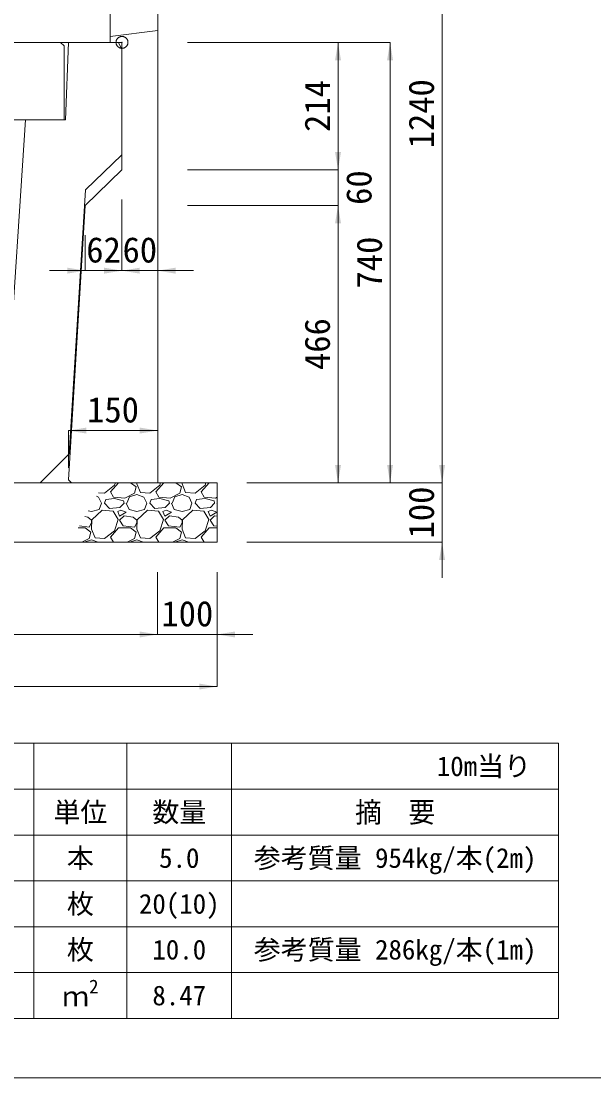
# Model space of a CAD drawing. Units: millimetres at full size, sheet at 1:40. Extents: x 206103 to 244503, y 883348 to 903496.
# Drawn here: x 233481 to 234444, y 883348 to 885124 of the extents above; entities that cross this region are included whole.
import ezdxf
from ezdxf.enums import TextEntityAlignment as Align

# ---------------------------------------------------------------- set-up
doc = ezdxf.new("R2010")
doc.units = ezdxf.units.MM
doc.header["$LTSCALE"] = 40
doc.header["$PDMODE"] = 32
doc.header["$PDSIZE"] = 20
doc.linetypes.add('DASHED', pattern=[7.5, 6, -1.5])
doc.linetypes.add('USER1', pattern=[28.575, 19.05, -3.175, 3.175, -3.175])
for name, color, linetype, lineweight in [('Defpoints_3', 8, 'Continuous', 0), ('パネックスKUR', 2, 'Continuous', 20), ('図枠', 5, 'Continuous', 13), ('基礎材', 7, 'Continuous', 15), ('寸法・材料表', 7, 'Continuous', 13), ('寸法線', 7, 'Continuous', 13), ('本体', 2, 'Continuous', 13), ('補助線', 8, 'USER1', 13), ('ﾊｯﾁﾝｸﾞ', 7, 'Continuous', 5)]:
    doc.layers.add(name, color=color, linetype=linetype, lineweight=lineweight)
doc.styles.add('ＭＳ ゴシック', font='')
doc.styles.add('ＭＳ Ｐゴシック', font='')
doc.styles.get('ＭＳ ゴシック').set_extended_font_data('MS Gothic')
doc.styles.get('ＭＳ Ｐゴシック').set_extended_font_data('MS PGothic')

# ---------------------------------------------------------------- blocks, each defined once
blk = doc.blocks.new('filled_arrow')
at = {"color": 0, "linetype": 'Continuous', "lineweight": -2}
blk.add_solid([(7.5, 1.25), (0, 0), (7.5, -1.25)], dxfattribs=at)

msp = doc.modelspace()

# ---------------------------------------------------------------- linework, layer by layer
at = {"layer": 'Defpoints_3'}
for p, q in [((232621.89, 883910.77), (234384.53, 883910.77)), ((233501.89, 883910.77), (233501.89, 883833.33)), ((233658.53, 883910.77), (233658.53, 883833.33)), ((233834.53, 883910.77), (233834.53, 883833.33)), ((234384.53, 883910.77), (234384.53, 883833.33))]:
    msp.add_line(p, q, dxfattribs=at)
at = {"layer": 'パネックスKUR'}
for p, q in [((233630.21, 885583.33), (233630.21, 885088.33)), ((233710.21, 885588.33), (233710.21, 884348.33)), ((233650.21, 885088.33), (233630.21, 885088.33)), ((233650.21, 885088.33), (233650.21, 884874.33)), ((233650.21, 884874.33), (233588.21, 884814.33)), ((233588.21, 884814.33), (233560.51, 884353.32)), ((233565.21, 884348.33), (233560.51, 884353.32)), ((233710.21, 884348.33), (233565.21, 884348.33))]:
    msp.add_line(p, q, dxfattribs=at)
at = {"layer": 'パネックスKUR', "linetype": 'DASHED', "lineweight": 9}
msp.add_line((233630.21, 885098.33), (233710.21, 885108.33), dxfattribs=at)
at = {"layer": '図枠'}
msp.add_line((227303.21, 883348.33), (244503.21, 883348.33), dxfattribs=at)
at = {"layer": '基礎材'}
for p, q in [((232962.71, 884348.33), (233810.09, 884348.33)), ((233810.09, 884348.33), (233810.09, 884248.33)), ((232962.71, 884248.33), (233810.09, 884248.33))]:
    msp.add_line(p, q, dxfattribs=at)
at = {"layer": '寸法・材料表'}
for p, q in [((232621.89, 883833.33), (234384.53, 883833.33)), ((233501.89, 883833.33), (233501.89, 883448.33)), ((233658.53, 883833.33), (233658.53, 883448.33)), ((233834.53, 883833.33), (233834.53, 883448.33)), ((234384.53, 883833.33), (234384.53, 883448.33)), ((232621.89, 883756.33), (234384.53, 883756.33)), ((232621.89, 883679.33), (234384.53, 883679.33)), ((232621.89, 883602.33), (234384.53, 883602.33)), ((232621.89, 883525.33), (234384.53, 883525.33)), ((232621.89, 883448.33), (234384.53, 883448.33))]:
    msp.add_line(p, q, dxfattribs=at)
at = {"layer": '寸法線'}
for p, q in [((234188.55, 884348.33), (234188.55, 885588.33)), ((233580.21, 885088.33), (233015.21, 885088.33)), ((233760.21, 885088.33), (234101.05, 885088.33)), ((233760.21, 885088.33), (234013.55, 885088.33)), ((234013.55, 885088.33), (234013.55, 884874.33)), ((234101.05, 885088.33), (234101.05, 884348.33)), ((234013.55, 884934.33), (234013.55, 884754.33)), ((233760.21, 884874.33), (234013.55, 884874.33)), ((233760.21, 884874.33), (234013.55, 884874.33)), ((233650.21, 884824.33), (233650.21, 884704.74)), ((233650.21, 884824.33), (233650.21, 884704.74)), ((233710.21, 884824.33), (233710.21, 884704.74)), ((233760.21, 884814.33), (234013.55, 884814.33)), ((233760.21, 884814.33), (234013.55, 884814.33)), ((234013.55, 884814.33), (234013.55, 884348.33)), ((233588.21, 884764.33), (233588.21, 884704.74)), ((233710.21, 884704.74), (233528.21, 884704.74)), ((233590.21, 884704.74), (233770.21, 884704.74)), ((233560.21, 884436.03), (233710.21, 884436.03)), ((233560.21, 884373.33), (233560.21, 884436.03)), ((233710.21, 884373.33), (233710.21, 884436.03)), ((234188.55, 884188.33), (234188.55, 884408.33)), ((233860.09, 884348.33), (234188.55, 884348.33)), ((233860.09, 884348.33), (234101.05, 884348.33)), ((233860.09, 884348.33), (234013.55, 884348.33)), ((233860.09, 884348.33), (234188.55, 884348.33)), ((233860.09, 884248.33), (234188.55, 884248.33)), ((233710.09, 884198.33), (233710.09, 884093.39)), ((233710.09, 884198.33), (233710.09, 884093.39)), ((233810.09, 884198.33), (233810.09, 884093.39)), ((233810.09, 884198.33), (233810.09, 884005.89)), ((233062.71, 884093.39), (233710.09, 884093.39)), ((233650.09, 884093.39), (233870.09, 884093.39)), ((233810.09, 884005.89), (232962.71, 884005.89))]:
    msp.add_line(p, q, dxfattribs=at)
at = {"layer": '本体'}
for p, q in [((233560.21, 885088.33), (233555.21, 884958.33)), ((233560.21, 885088.33), (233644.21, 885088.33)), ((233650.21, 885076.33), (233644.21, 885088.33)), ((233650.21, 885076.33), (233650.21, 884899.33)), ((233487.71, 884958.33), (233459.46, 884523.79)), ((233487.71, 884958.33), (233555.21, 884958.33)), ((233650.21, 884899.33), (233588.71, 884840.33)), ((233588.71, 884840.33), (233561.44, 884397.06)), ((233512.71, 884348.33), (233561.44, 884397.06)), ((233062.71, 884348.33), (233512.71, 884348.33))]:
    msp.add_line(p, q, dxfattribs=at)
at = {"layer": '本体', "lineweight": 20}
msp.add_lwpolyline([(233022.71, 884958.33), (233022.71, 885082.33), (233028.71, 885088.33), (233546.71, 885088.33), (233552.71, 885082.33), (233552.71, 884958.33)], close=True, dxfattribs=at)
at = {"layer": '補助線'}
msp.add_point((233650.21, 885088.33), dxfattribs=at)
at = {"layer": 'ﾊｯﾁﾝｸﾞ'}
for p, q in [((233630.77, 884333.33), (233644.27, 884348.33)), ((233637.63, 884344), (233639.01, 884348.33)), ((233664.65, 884348.33), (233674.2, 884341.71)), ((233675.06, 884348.33), (233674.97, 884346.29)), ((233706.97, 884333.33), (233720.47, 884348.33)), ((233713.83, 884344), (233715.21, 884348.33)), ((233740.85, 884348.33), (233750.4, 884341.71)), ((233751.26, 884348.33), (233751.17, 884346.29)), ((233783.17, 884333.33), (233796.67, 884348.33)), ((233790.03, 884344), (233791.41, 884348.33)), ((233610.77, 884331.53), (233620.86, 884331.05)), ((233620.86, 884331.05), (233637.63, 884344)), ((233636.1, 884324.19), (233630.77, 884333.33)), ((233671.16, 884331.05), (233655.15, 884322.66)), ((233674.2, 884341.71), (233671.16, 884331.05)), ((233674.97, 884346.29), (233681.06, 884331.81)), ((233681.06, 884331.81), (233697.06, 884331.05)), ((233697.06, 884331.05), (233713.83, 884344)), ((233712.3, 884324.19), (233706.97, 884333.33)), ((233747.36, 884331.05), (233731.35, 884322.66)), ((233750.4, 884341.71), (233747.36, 884331.05)), ((233751.17, 884346.29), (233757.26, 884331.81)), ((233757.26, 884331.81), (233773.26, 884331.05)), ((233773.26, 884331.05), (233790.03, 884344)), ((233788.5, 884324.19), (233783.17, 884333.33)), ((233607.32, 884325.55), (233610.96, 884324.19)), ((233610.96, 884324.19), (233615.53, 884314.28)), ((233611.72, 884303.61), (233615.53, 884314.28)), ((233620.86, 884314.28), (233623.15, 884320.38)), ((233629.25, 884305.14), (233620.86, 884314.28)), ((233637.63, 884321.9), (233623.15, 884320.38)), ((233655.15, 884322.66), (233636.1, 884324.19)), ((233652.87, 884318.09), (233637.63, 884321.9)), ((233653.63, 884314.28), (233646.77, 884306.66)), ((233653.63, 884314.28), (233652.87, 884318.09)), ((233657.44, 884314.28), (233662.01, 884303.61)), ((233658.2, 884314.28), (233662.77, 884324.95)), ((233662.77, 884324.95), (233674.97, 884328.76)), ((233674.97, 884328.76), (233687.16, 884324.19)), ((233687.16, 884324.19), (233691.73, 884314.28)), ((233687.92, 884303.61), (233691.73, 884314.28)), ((233697.06, 884314.28), (233699.35, 884320.38)), ((233705.45, 884305.14), (233697.06, 884314.28)), ((233713.83, 884321.9), (233699.35, 884320.38)), ((233731.35, 884322.66), (233712.3, 884324.19)), ((233729.07, 884318.09), (233713.83, 884321.9)), ((233729.83, 884314.28), (233722.97, 884306.66)), ((233729.83, 884314.28), (233729.07, 884318.09)), ((233733.64, 884314.28), (233738.21, 884303.61)), ((233734.4, 884314.28), (233738.97, 884324.95)), ((233738.97, 884324.95), (233751.17, 884328.76)), ((233751.17, 884328.76), (233763.36, 884324.19)), ((233763.36, 884324.19), (233767.93, 884314.28)), ((233764.12, 884303.61), (233767.93, 884314.28)), ((233773.26, 884314.28), (233775.55, 884320.38)), ((233781.65, 884305.14), (233773.26, 884314.28)), ((233790.03, 884321.9), (233775.55, 884320.38)), ((233807.55, 884322.66), (233788.5, 884324.19)), ((233805.27, 884318.09), (233790.03, 884321.9)), ((233806.03, 884314.28), (233799.17, 884306.66)), ((233806.03, 884314.28), (233805.27, 884318.09)), ((233810.09, 884323.99), (233807.55, 884322.66)), ((233809.84, 884314.28), (233810.09, 884313.7)), ((233593.37, 884301.39), (233598.77, 884299.8)), ((233598.77, 884299.8), (233611.72, 884303.61)), ((233617.05, 884302.09), (233599.53, 884286.09)), ((233635.34, 884300.57), (233617.05, 884302.09)), ((233646.77, 884306.66), (233629.25, 884305.14)), ((233643.72, 884286.85), (233635.34, 884300.57)), ((233648.3, 884302.09), (233642.96, 884299.8)), ((233642.96, 884299.8), (233646.01, 884292.18)), ((233646.01, 884292.18), (233657.44, 884299.04)), ((233657.44, 884299.04), (233648.3, 884302.09)), ((233662.01, 884303.61), (233674.97, 884299.8)), ((233674.97, 884299.8), (233687.92, 884303.61)), ((233693.25, 884302.09), (233675.73, 884286.09)), ((233711.54, 884300.57), (233693.25, 884302.09)), ((233722.97, 884306.66), (233705.45, 884305.14)), ((233719.92, 884286.85), (233711.54, 884300.57)), ((233724.5, 884302.09), (233719.16, 884299.8)), ((233719.16, 884299.8), (233722.21, 884292.18)), ((233722.21, 884292.18), (233733.64, 884299.04)), ((233733.64, 884299.04), (233724.5, 884302.09)), ((233738.21, 884303.61), (233751.17, 884299.8)), ((233751.17, 884299.8), (233764.12, 884303.61)), ((233769.45, 884302.09), (233751.93, 884286.09)), ((233787.74, 884300.57), (233769.45, 884302.09)), ((233799.17, 884306.66), (233781.65, 884305.14)), ((233796.12, 884286.85), (233787.74, 884300.57)), ((233800.7, 884302.09), (233795.36, 884299.8)), ((233795.36, 884299.8), (233798.41, 884292.18)), ((233798.41, 884292.18), (233809.84, 884299.04)), ((233809.84, 884299.04), (233800.7, 884302.09)), ((233578.63, 884275.86), (233594.96, 884273.9)), ((233592.67, 884290.66), (233587.61, 884291.42)), ((233598.77, 884285.33), (233592.67, 884290.66)), ((233594.96, 884273.9), (233598.77, 884280.75)), ((233599.53, 884286.09), (233598.77, 884270.09)), ((233598.77, 884280.75), (233598.77, 884285.33)), ((233637.63, 884267.8), (233643.72, 884286.85)), ((233653.63, 884292.95), (233646.01, 884285.33)), ((233646.01, 884285.33), (233652.11, 884276.18)), ((233652.11, 884276.18), (233671.16, 884273.9)), ((233668.87, 884290.66), (233653.63, 884292.95)), ((233674.97, 884285.33), (233668.87, 884290.66)), ((233671.16, 884273.9), (233674.97, 884280.75)), ((233675.73, 884286.09), (233674.97, 884270.09)), ((233674.97, 884280.75), (233674.97, 884285.33)), ((233713.83, 884267.8), (233719.92, 884286.85)), ((233729.83, 884292.95), (233722.21, 884285.33)), ((233722.21, 884285.33), (233728.31, 884276.18)), ((233728.31, 884276.18), (233747.36, 884273.9)), ((233745.07, 884290.66), (233729.83, 884292.95)), ((233751.17, 884285.33), (233745.07, 884290.66)), ((233747.36, 884273.9), (233751.17, 884280.75)), ((233751.93, 884286.09), (233751.17, 884270.09)), ((233751.17, 884280.75), (233751.17, 884285.33)), ((233790.03, 884267.8), (233796.12, 884286.85)), ((233806.03, 884292.95), (233798.41, 884285.33)), ((233798.41, 884285.33), (233804.51, 884276.18)), ((233804.51, 884276.18), (233810.09, 884275.51)), ((233810.09, 884292.34), (233806.03, 884292.95)), ((233576.62, 884272.37), (233588.1, 884272.37)), ((233588.1, 884272.37), (233598, 884265.51)), ((233598, 884265.51), (233594.96, 884254.85)), ((233598.77, 884270.09), (233604.86, 884255.61)), ((233620.86, 884254.85), (233637.63, 884267.8)), ((233630.77, 884257.13), (233644.49, 884272.37)), ((233644.49, 884272.37), (233664.3, 884272.37)), ((233664.3, 884272.37), (233674.2, 884265.51)), ((233674.2, 884265.51), (233671.16, 884254.85)), ((233674.97, 884270.09), (233681.06, 884255.61)), ((233697.06, 884254.85), (233713.83, 884267.8)), ((233706.97, 884257.13), (233720.69, 884272.37)), ((233720.69, 884272.37), (233740.5, 884272.37)), ((233740.5, 884272.37), (233750.4, 884265.51)), ((233750.4, 884265.51), (233747.36, 884254.85)), ((233751.17, 884270.09), (233757.26, 884255.61)), ((233773.26, 884254.85), (233790.03, 884267.8)), ((233783.17, 884257.13), (233796.89, 884272.37)), ((233796.89, 884272.37), (233810.09, 884272.37)), ((233594.96, 884254.85), (233582.52, 884248.33)), ((233586.4, 884248.33), (233586.57, 884248.75)), ((233586.57, 884248.75), (233598.77, 884252.56)), ((233598.77, 884252.56), (233610.05, 884248.33)), ((233604.86, 884255.61), (233620.86, 884254.85)), ((233635.91, 884248.33), (233630.77, 884257.13)), ((233671.16, 884254.85), (233658.72, 884248.33)), ((233662.6, 884248.33), (233662.77, 884248.75)), ((233662.77, 884248.75), (233674.97, 884252.56)), ((233674.97, 884252.56), (233686.25, 884248.33)), ((233681.06, 884255.61), (233697.06, 884254.85)), ((233712.11, 884248.33), (233706.97, 884257.13)), ((233747.36, 884254.85), (233734.92, 884248.33)), ((233738.8, 884248.33), (233738.97, 884248.75)), ((233738.97, 884248.75), (233751.17, 884252.56)), ((233751.17, 884252.56), (233762.45, 884248.33)), ((233757.26, 884255.61), (233773.26, 884254.85)), ((233788.31, 884248.33), (233783.17, 884257.13))]:
    msp.add_line(p, q, dxfattribs=at)

# ---------------------------------------------------------------- block references
at = {"layer": '寸法線', "xscale": 4, "yscale": 4}
for p, rotation in [((234013.55, 885088.33), 270), ((234101.05, 885088.33), 270), ((234013.55, 884874.33), 90), ((234013.55, 884874.33), 90), ((234013.55, 884814.33), 270), ((234013.55, 884814.33), 270), ((233588.21, 884704.74), 180), ((233650.21, 884704.74), 180), ((233710.21, 884436.03), 180), ((234013.55, 884348.33), 90), ((234101.05, 884348.33), 90), ((234188.55, 884348.33), 90), ((234188.55, 884348.33), 90), ((234188.55, 884248.33), 270), ((233710.09, 884093.39), 180), ((233710.09, 884093.39), 180), ((233810.09, 884005.89), 180)]:
    msp.add_blockref('filled_arrow', p, dxfattribs=dict(at, rotation=rotation))
for p in [(233650.21, 884704.74), (233710.21, 884704.74), (233560.21, 884436.03), (233810.09, 884093.39)]:
    msp.add_blockref('filled_arrow', p, dxfattribs=at)

# ---------------------------------------------------------------- texts
at = {"layer": '寸法・材料表', "style": 'ＭＳ ゴシック'}
msp.add_text('10m当り\u3000', height=33.23, dxfattribs=at).set_placement((234383.47, 883872.05), align=Align.MIDDLE_RIGHT)
for s, p in [('単位', (233580.21, 883794.83)), ('数量', (233746.53, 883794.83)), ('本', (233580.21, 883717.83)), ('5.0', (233746.53, 883717.83)), ('参考質量 954kg/本(2m)', (234109.53, 883717.83)), ('枚', (233580.21, 883640.83)), ('20(10)', (233746.53, 883640.83)), ('枚', (233580.21, 883563.83)), ('参考質量 286kg/本(1m)', (234109.53, 883563.83)), ('10.0', (233746.53, 883563.83)), ('8.47', (233746.53, 883486.83))]:
    msp.add_text(s, height=33.23, dxfattribs=at).set_placement(p, align=Align.MIDDLE_CENTER)
at = {"layer": '寸法・材料表', "style": 'ＭＳ Ｐゴシック', "width": 0.95}
msp.add_text('摘\u3000要', height=34.64, dxfattribs=at).set_placement((234109.53, 883794.83), align=Align.MIDDLE_CENTER)
at = {"layer": '寸法・材料表', "style": 'ＭＳ ゴシック'}
for s, height, p in [('2', 23.26, (233594.94, 883483.22)), ('ｍ', 33.23, (233549.61, 883458.72))]:
    msp.add_text(s, height=height, dxfattribs=at).set_placement(p, align=Align.BOTTOM_LEFT)
at = {"layer": '寸法線', "style": 'ＭＳ ゴシック'}
for s, p in [('214', (233978.55, 884981.33)), ('1240', (234153.55, 884968.33)), ('60', (234048.55, 884844.33)), ('740', (234066.05, 884718.33)), ('466', (233978.55, 884581.33)), ('100', (234153.55, 884298.33))]:
    msp.add_text(s, height=42.72, rotation=90, dxfattribs=at).set_placement(p, align=Align.MIDDLE_CENTER)
for s, p in [('62', (233619.21, 884739.74)), ('60', (233680.21, 884739.74)), ('150', (233635.21, 884471.03)), ('100', (233760.09, 884128.39))]:
    msp.add_text(s, height=42.72, dxfattribs=at).set_placement(p, align=Align.MIDDLE_CENTER)

doc.saveas('drawing.dxf')
